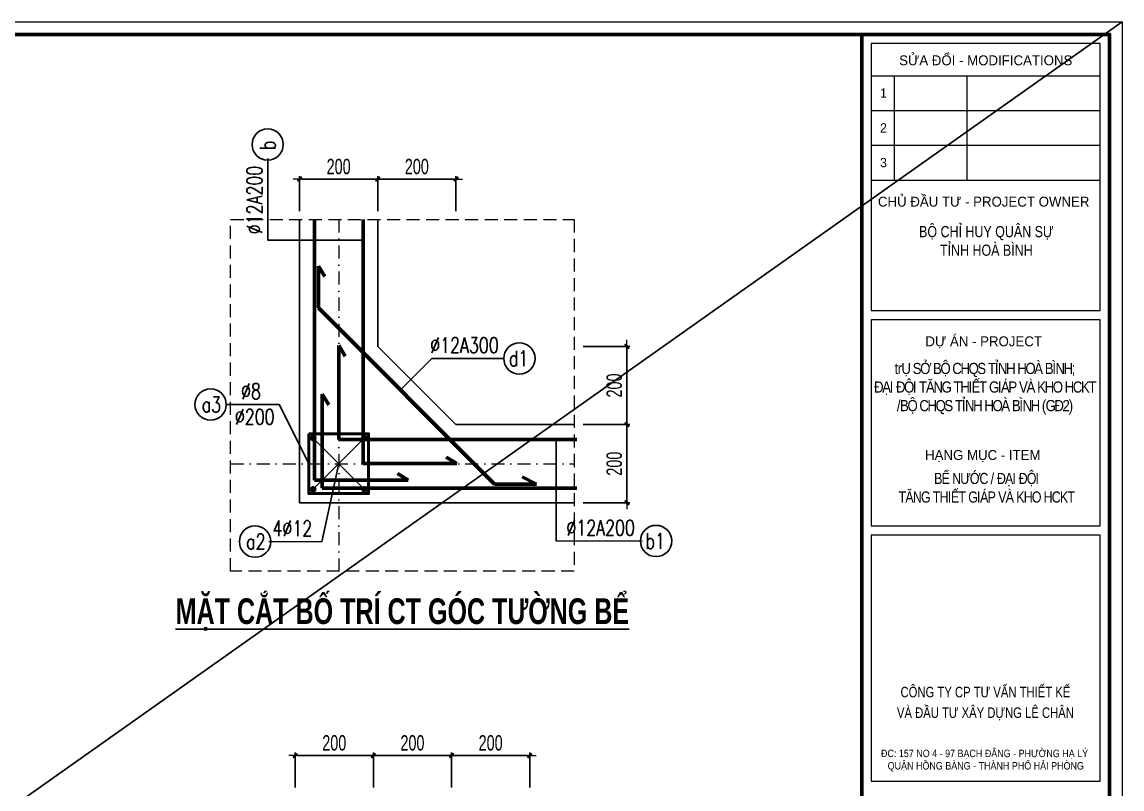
# Model space of a CAD drawing. Extents: x -192823 to 24985, y 78808 to 102574.
# Drawn here: x -75864 to -65313, y 95210 to 102568 of the extents above; entities that cross this region are included whole.
import ezdxf
from ezdxf.enums import TextEntityAlignment as Align

# ---------------------------------------------------------------- set-up
doc = ezdxf.new("R2010")
doc.units = 0
doc.header["$LTSCALE"] = 5
doc.header["$MEASUREMENT"] = 0
doc.header["$PDMODE"] = 3
doc.header["$PDSIZE"] = -5
doc.linetypes.add('DASHDOT', pattern=[1, 0.5, -0.25, 0, -0.25])
doc.linetypes.add('HIDDEN', pattern=[0.375, 0.25, -0.125])
doc.layers.get('0').update_dxf_attribs({"linetype": 'CONTINUOUS', "lineweight": 25})
doc.layers.get('DEFPOINTS').update_dxf_attribs({"linetype": 'CONTINUOUS', "lineweight": 9})
for name, color, linetype, lineweight in [('06', 6, 'CONTINUOUS', 40), ('08. Net Text', 3, 'CONTINUOUS', 13), ('EG Net dam3', 1, 'CONTINUOUS', 60), ('EG Text2', 7, 'CONTINUOUS', 20), ('Khungten_LCDI', 7, 'CONTINUOUS', 25), ('KICHTHUOC', 167, 'CONTINUOUS', 15), ('LC Dim', 8, 'CONTINUOUS', 18), ('LC ISO', 153, 'CONTINUOUS', 13), ('LC MANH DUT', 35, 'HIDDEN', 5), ('LC Net thay', 7, 'CONTINUOUS', 25), ('LC Net truc', 79, 'DASHDOT', 13), ('LC Text1', 3, 'CONTINUOUS', 20), ('LC Text2', 7, 'CONTINUOUS', 25), ('Thep', 6, 'CONTINUOUS', 50)]:
    doc.layers.add(name, color=color, linetype=linetype, lineweight=lineweight)
doc.layers.add('KCS_Plotter', color=11, linetype='CONTINUOUS', plot=False)
doc.styles.add('EG 1', font='')
doc.styles.add('HOATBIF', font='hoatbif.shx', dxfattribs={"width": 0.7})
doc.styles.add('Khungten', font='', dxfattribs={"width": 0.9, "height": 5000})
doc.styles.add('LC 3', font='vnsimli.shx', dxfattribs={"width": 0.75})
doc.styles.add('LC3', font='', dxfattribs={"width": 0.8})
doc.styles.add('Text Khung Ten', font='')
doc.styles.add('Title', font='', dxfattribs={"width": 0.8})
doc.styles.get('EG 1').set_extended_font_data('.VnAvantH', bold=True)
doc.styles.get('Khungten').set_extended_font_data('.VnAvantH')
doc.styles.get('LC3').set_extended_font_data('.VnArialH', bold=True)
doc.styles.get('Text Khung Ten').set_extended_font_data('.VnAvantH')
doc.styles.get('Title').set_extended_font_data('.VnBlackH')
doc.dimstyles.new('1-100(1-50)', dxfattribs={"dimscale": 59, "dimtxt": 2.5, "dimasz": 0.35, "dimexe": 0.5, "dimexo": 0, "dimgap": 0.8, "dimtad": 1, "dimdec": 0, "dimzin": 0, "dimdsep": 46, "dimtxsty": 'HOATBIF', "dimblk1": 'DOT', "dimblk2": 'DOT', "dimsah": 1, "dimcen": -1, "dimdle": 1, "dimclrd": 256, "dimclre": 256, "dimclrt": 4, "dimadec": 3, "dimazin": 2, "dimtfac": 0.333333, "dimtdec": 0, "dimtix": 1, "dimtmove": 2, "dimatfit": 3, "dimldrblk": 'DOT', "dimfxl": 1, "dimtvp": 0.833333, "dimtolj": 1, "dimtzin": 0, "dimarcsym": 0})

# ---------------------------------------------------------------- blocks, each defined once
blk = doc.blocks.new('ha tang Nui Beo')
at = {"layer": 'DEFPOINTS', "lineweight": 0}
blk.add_lwpolyline([(-1200, -14850), (-1200, 14850), (40800, 14850), (40800, -14850)], close=True, dxfattribs=at)
at = {"layer": 'Khungten_LCDI', "color": 5, "lineweight": 60}
blk.add_line((36600, 14650), (36600, -14650), dxfattribs=at)
at = {"layer": 'Khungten_LCDI', "color": 5, "lineweight": 25}
blk.add_line((40600, -14650), (40600, 14650), dxfattribs=at)
at = {"layer": 'Khungten_LCDI', "color": 9, "lineweight": 15}
for p, q in [((36750, 13981), (40450, 13981)), ((37123, 13981), (37123, 12297)), ((38293, 13981), (38293, 12297)), ((36750, 13420), (40450, 13420)), ((36750, 12858), (40450, 12858)), ((36750, 12297), (40450, 12297))]:
    blk.add_line(p, q, dxfattribs=at)
at = {"layer": 'Khungten_LCDI', "color": 5, "lineweight": 60}
blk.add_lwpolyline([(0, -14650), (0, 14650), (40600, 14650), (40600, -14650)], close=True, dxfattribs=at)
at = {"layer": 'Khungten_LCDI', "color": 9, "lineweight": 15}
for points in [[(36750, 10190), (40450, 10190), (40450, 14500), (36750, 14500)], [(36750, 6712), (40450, 6712), (40450, 10040), (36750, 10040)], [(36750, 2587), (40450, 2587), (40450, 6562), (36750, 6562)]]:
    blk.add_lwpolyline(points, close=True, dxfattribs=at)
at = {"color": 7, "style": 'Khungten'}
for s, p in [('söa ®æi - modifications', (38600, 14151)), ('chñ ®Çu t\xad - project owner', (38566, 11868)), ('dù ¸n - project', (38566, 9612)), ('h¹ng môc - item', (38552, 7776))]:
    blk.add_text(s, height=160, dxfattribs=at).set_placement(p, align=Align.CENTER)
at = {"color": 7, "style": 'Title', "width": 0.8}
for s, p in [('c«ng ty cp t\xad vÊn thiÕt kÕ', (38594, 3942)), ('vµ ®Çu t\xad x©y dùng lª ch©n', (38594, 3609))]:
    blk.add_text(s, height=170, dxfattribs=at).set_placement(p, align=Align.CENTER)
at = {"color": 4, "char_height": 180, "attachment_point": 5, "style": 'Khungten'}
for s, insert, width in [('{\\f.VnArialH|b0|i0|c0|p34;\\W0.8;Bé CHØ HUY QU¢N Sù TØNH HOµ B×NH}', (38609, 11313), 2315.24), ('{\\f.VnArialH|b0|i0|c0|p34;\\W0.85;\\T0.85;tr\\fArial|b0|i0|c0|p34;Ụ SỞ BỘ CHQS TỈNH HOÀ BÌNH; \\PĐẠI ĐỘI TĂNG THIẾT GIÁP VÀ KHO HCKT\\P/BỘ CHQS TỈNH HOÀ BÌNH (GĐ2)}', (38582, 8927), 4307.88), ('{\\f.VnArialH|b0|i0|c0|p34;\\W0.8;\\T0.9;bÓ n\xadíc / §¹I §éI \\PT¡NG THIÕT GI¸P Vµ KHO HCKT }', (38609, 7326), 3885.22)]:
    blk.add_mtext(s, dxfattribs=dict(at, insert=insert, width=width))
at = {"color": 7, "insert": (38600, 3096), "char_height": 120, "attachment_point": 2, "style": 'Khungten'}
blk.add_mtext_dynamic_manual_height_columns('\\pxqc;®c: 157 no 4 - 97 b¹ch ®»ng - ph\xadêng h¹ lý   quËn hång bµng - thµnh phè h¶i phßng ', width=3421.65, gutter_width=25, heights=[0], dxfattribs=at)
at = {"color": 7, "style": 'Khungten', "width": 0.8}
for tag, p in [('REVISION', (39499, -10746)), ('NGAYHT', (39546, -11609))]:
    blk.add_attdef(tag, text='', height=200, dxfattribs=at).set_placement(p, align=Align.CENTER)
at = {"layer": '08. Net Text', "color": 7, "style": 'Text Khung Ten'}
blk.add_text('1', height=150, dxfattribs=at).set_placement((36892, 13627))
at = {"layer": '08. Net Text', "color": 7, "ltscale": 2, "style": 'Text Khung Ten'}
for s, p in [('2', (36892, 13065)), ('3', (36892, 12504))]:
    blk.add_text(s, height=150, dxfattribs=at).set_placement(p)
at = {"layer": 'LC Text1', "style": 'Title', "width": 1.485915}
for tag, p, p2 in [('TENBANVE1', (36913, -8886), (40339, -8886)), ('TENBANVE2', (36913, -9562), (40339, -9562))]:
    blk.add_attdef(tag, text='', height=250, dxfattribs=at).set_placement(p, p2, align=Align.FIT)
at = {"layer": 'LC Text1', "style": 'Title', "width": 0.7}
blk.add_attdef('SOBANVE', text='', height=250, dxfattribs=at).set_placement((39562, -13896), align=Align.CENTER)
blk = doc.blocks.new('thep1')
at = {"layer": '06'}
for p, q in [((-38369, -70304), (-38249, -70304)), ((-38351, -70262), (-38267, -70346)), ((-38351, -70346), (-38267, -70262)), ((-38309, -70244), (-38309, -70364))]:
    blk.add_line(p, q, dxfattribs=at)
blk.add_circle((-38309, -70304), 60, dxfattribs=at)
blk = doc.blocks.new('DOT')
at = {"layer": 'KICHTHUOC'}
blk.add_line((-3, 0), (3, 0), dxfattribs=at)
at = {"layer": 'KICHTHUOC', "color": 4}
blk.add_line((-1, -1), (1, 1), dxfattribs=at)
blk.add_lwpolyline([(0.5, 1), (-1, -0.5), (-0.5, -1), (1, 0.5)], close=True, dxfattribs=at)
blk = doc.blocks.new('*D501')
at = {"layer": 'DEFPOINTS', "color": 0, "transparency": 16777216}
for p in [(-70480, 98706), (-70062, 98706), (-70480, 97956)]:
    blk.add_point(p, dxfattribs=at)
at = {"layer": 'LC Dim', "lineweight": -2, "transparency": 16777216}
for p, q in [((-70480, 98706), (-70033, 98706)), ((-70062, 97977), (-70062, 98685)), ((-70480, 97956), (-70033, 97956))]:
    blk.add_line(p, q, dxfattribs=at)
at = {"layer": 'LC Dim', "lineweight": -2, "transparency": 16777216, "xscale": 20.65, "yscale": 20.65, "zscale": 20.65}
for p, rotation in [((-70062, 98706), 90), ((-70062, 97956), 270)]:
    blk.add_blockref('DOT', p, dxfattribs=dict(at, rotation=rotation))
at = {"layer": 'LC Dim', "color": 4, "transparency": 16777216, "insert": (-70183, 98331), "char_height": 147.5, "attachment_point": 5, "rotation": 90, "style": 'HOATBIF'}
blk.add_mtext('\\A1;200', dxfattribs=at)
blk = doc.blocks.new('*D502')
at = {"layer": 'DEFPOINTS', "color": 0, "transparency": 16777216}
for p in [(-70480, 99456), (-70062, 99456), (-70480, 98706)]:
    blk.add_point(p, dxfattribs=at)
at = {"layer": 'LC Dim', "lineweight": -2, "transparency": 16777216}
for p, q in [((-70480, 99456), (-70033, 99456)), ((-70062, 98727), (-70062, 99435)), ((-70480, 98706), (-70033, 98706))]:
    blk.add_line(p, q, dxfattribs=at)
at = {"layer": 'LC Dim', "lineweight": -2, "transparency": 16777216, "xscale": 20.65, "yscale": 20.65, "zscale": 20.65}
for p, rotation in [((-70062, 99456), 90), ((-70062, 98706), 270)]:
    blk.add_blockref('DOT', p, dxfattribs=dict(at, rotation=rotation))
at = {"layer": 'LC Dim', "color": 4, "transparency": 16777216, "insert": (-70183, 99081), "char_height": 147.5, "attachment_point": 5, "rotation": 90, "style": 'HOATBIF'}
blk.add_mtext('\\A1;200', dxfattribs=at)
blk = doc.blocks.new('*D503')
at = {"layer": 'DEFPOINTS', "color": 0, "transparency": 16777216}
for p in [(-72452, 101061), (-73202, 100754), (-72452, 100754)]:
    blk.add_point(p, dxfattribs=at)
at = {"layer": 'LC Dim', "lineweight": -2, "transparency": 16777216}
for p, q in [((-73202, 100754), (-73202, 101090)), ((-72452, 100754), (-72452, 101090)), ((-73181, 101061), (-72472, 101061))]:
    blk.add_line(p, q, dxfattribs=at)
at = {"layer": 'LC Dim', "lineweight": -2, "transparency": 16777216, "xscale": 20.65, "yscale": 20.65, "zscale": 20.65, "rotation": 180}
blk.add_blockref('DOT', (-73202, 101061), dxfattribs=at)
at = {"layer": 'LC Dim', "lineweight": -2, "transparency": 16777216, "xscale": 20.65, "yscale": 20.65, "zscale": 20.65}
blk.add_blockref('DOT', (-72452, 101061), dxfattribs=at)
at = {"layer": 'LC Dim', "color": 4, "transparency": 16777216, "insert": (-72827, 101181), "char_height": 147.5, "attachment_point": 5, "style": 'HOATBIF'}
blk.add_mtext('\\A1;200', dxfattribs=at)
blk = doc.blocks.new('*D504')
at = {"layer": 'DEFPOINTS', "color": 0, "transparency": 16777216}
for p in [(-71702, 101061), (-72452, 100754), (-71702, 100754)]:
    blk.add_point(p, dxfattribs=at)
at = {"layer": 'LC Dim', "lineweight": -2, "transparency": 16777216}
for p, q in [((-72452, 100754), (-72452, 101090)), ((-71702, 100754), (-71702, 101090)), ((-72431, 101061), (-71722, 101061))]:
    blk.add_line(p, q, dxfattribs=at)
at = {"layer": 'LC Dim', "lineweight": -2, "transparency": 16777216, "xscale": 20.65, "yscale": 20.65, "zscale": 20.65, "rotation": 180}
blk.add_blockref('DOT', (-72452, 101061), dxfattribs=at)
at = {"layer": 'LC Dim', "lineweight": -2, "transparency": 16777216, "xscale": 20.65, "yscale": 20.65, "zscale": 20.65}
blk.add_blockref('DOT', (-71702, 101061), dxfattribs=at)
at = {"layer": 'LC Dim', "color": 4, "transparency": 16777216, "insert": (-72077, 101181), "char_height": 147.5, "attachment_point": 5, "style": 'HOATBIF'}
blk.add_mtext('\\A1;200', dxfattribs=at)
blk = doc.blocks.new('TIEUDE1')
at = {"layer": 'EG Text2', "color": 7, "style": 'EG 1'}
blk.add_attdef('TIªU§Ò', text='', height=5, dxfattribs=at).set_placement((0, 0), align=Align.BOTTOM_CENTER)
blk.add_attdef('TL', text='', height=3, dxfattribs=at).set_placement((0, -2), align=Align.TOP_CENTER)
blk = doc.blocks.new('*D506')
at = {"layer": 'DEFPOINTS', "color": 0, "transparency": 16777216}
for p in [(-70994, 95531), (-71744, 95224), (-70994, 95224)]:
    blk.add_point(p, dxfattribs=at)
at = {"layer": 'LC Dim', "lineweight": -2, "transparency": 16777216}
for p, q in [((-71744, 95224), (-71744, 95561)), ((-71723, 95531), (-71014, 95531)), ((-70994, 95224), (-70994, 95561))]:
    blk.add_line(p, q, dxfattribs=at)
at = {"layer": 'LC Dim', "lineweight": -2, "transparency": 16777216, "xscale": 20.65, "yscale": 20.65, "zscale": 20.65, "rotation": 180}
blk.add_blockref('DOT', (-71744, 95531), dxfattribs=at)
at = {"layer": 'LC Dim', "lineweight": -2, "transparency": 16777216, "xscale": 20.65, "yscale": 20.65, "zscale": 20.65}
blk.add_blockref('DOT', (-70994, 95531), dxfattribs=at)
at = {"layer": 'LC Dim', "color": 4, "transparency": 16777216, "insert": (-71369, 95652), "char_height": 147.5, "attachment_point": 5, "style": 'HOATBIF'}
blk.add_mtext('\\A1;200', dxfattribs=at)
blk = doc.blocks.new('*D507')
at = {"layer": 'DEFPOINTS', "color": 0, "transparency": 16777216}
for p in [(-73244, 95531), (-73244, 95224), (-72494, 95224)]:
    blk.add_point(p, dxfattribs=at)
at = {"layer": 'LC Dim', "lineweight": -2, "transparency": 16777216}
for p, q in [((-73244, 95224), (-73244, 95561)), ((-72514, 95531), (-73223, 95531)), ((-72494, 95224), (-72494, 95561))]:
    blk.add_line(p, q, dxfattribs=at)
at = {"layer": 'LC Dim', "lineweight": -2, "transparency": 16777216, "xscale": 20.65, "yscale": 20.65, "zscale": 20.65, "rotation": 180}
blk.add_blockref('DOT', (-73244, 95531), dxfattribs=at)
at = {"layer": 'LC Dim', "lineweight": -2, "transparency": 16777216, "xscale": 20.65, "yscale": 20.65, "zscale": 20.65}
blk.add_blockref('DOT', (-72494, 95531), dxfattribs=at)
at = {"layer": 'LC Dim', "color": 4, "transparency": 16777216, "insert": (-72869, 95652), "char_height": 147.5, "attachment_point": 5, "style": 'HOATBIF'}
blk.add_mtext('\\A1;200', dxfattribs=at)
blk = doc.blocks.new('*D509')
at = {"layer": 'DEFPOINTS', "color": 0, "transparency": 16777216}
for p in [(-71744, 95531), (-72494, 95224), (-71744, 95224)]:
    blk.add_point(p, dxfattribs=at)
at = {"layer": 'LC Dim', "lineweight": -2, "transparency": 16777216}
for p, q in [((-72494, 95224), (-72494, 95561)), ((-72473, 95531), (-71764, 95531)), ((-71744, 95224), (-71744, 95561))]:
    blk.add_line(p, q, dxfattribs=at)
at = {"layer": 'LC Dim', "lineweight": -2, "transparency": 16777216, "xscale": 20.65, "yscale": 20.65, "zscale": 20.65, "rotation": 180}
blk.add_blockref('DOT', (-72494, 95531), dxfattribs=at)
at = {"layer": 'LC Dim', "lineweight": -2, "transparency": 16777216, "xscale": 20.65, "yscale": 20.65, "zscale": 20.65}
blk.add_blockref('DOT', (-71744, 95531), dxfattribs=at)
at = {"layer": 'LC Dim', "color": 4, "transparency": 16777216, "insert": (-72119, 95652), "char_height": 147.5, "attachment_point": 5, "style": 'HOATBIF'}
blk.add_mtext('\\A1;200', dxfattribs=at)

msp = doc.modelspace()

# ---------------------------------------------------------------- linework, layer by layer
at = {"layer": 'EG Net dam3'}
for p, q in [((-73059.9, 100674.1), (-73059.9, 98173.3)), ((-72593.1, 100674.1), (-72593.1, 98331.2)), ((-73021.5, 99826.9), (-73021.5, 100226.9)), ((-73021.5, 100226.9), (-72959.1, 100125.2)), ((-73021.5, 99826.9), (-71330.6, 98136)), ((-72826.3, 98564.4), (-72826.3, 99464.4)), ((-72826.3, 99464.4), (-72763.9, 99362.7)), ((-72984.2, 98097.6), (-72984.2, 98997.6)), ((-72984.2, 98997.6), (-72921.7, 98895.9)), ((-70542.4, 98564.4), (-72826.3, 98564.4)), ((-71693.1, 98331.2), (-71794.8, 98393.7)), ((-72593.1, 98331.2), (-71693.1, 98331.2)), ((-73059.9, 98173.3), (-72159.9, 98173.3)), ((-72159.9, 98173.3), (-72261.6, 98235.8)), ((-71330.6, 98136), (-70930.6, 98136)), ((-70930.6, 98136), (-71067.3, 98204.2)), ((-70542.4, 98097.6), (-72984.2, 98097.6))]:
    msp.add_line(p, q, dxfattribs=at)
at = {"layer": 'KCS_Plotter'}
msp.add_line((-90258.2, 84928.2), (-65312.7, 102568.2), dxfattribs=at)
at = {"layer": 'LC ISO'}
for p, q in [((-73072.5, 98085.5), (-72581.1, 98576.9)), ((-73072, 98576.9), (-72580.6, 98085.5))]:
    msp.add_line(p, q, dxfattribs=at)
at = {"layer": 'LC MANH DUT', "ltscale": 100}
msp.add_lwpolyline([(-73863, 100674.1), (-70567.2, 100674.1), (-70567.2, 97300.1), (-73863, 97300.1)], close=True, dxfattribs=at)
at = {"layer": 'LC Net thay'}
for p, q in [((-73201.5, 100674.1), (-73201.5, 97956)), ((-72451.5, 99456), (-72451.5, 100674.1)), ((-72451.5, 99456), (-71701.5, 98706)), ((-71701.5, 98706), (-70567.2, 98706)), ((-73201.5, 97956), (-70567.2, 97956))]:
    msp.add_line(p, q, dxfattribs=at)
at = {"layer": 'LC Net truc', "ltscale": 50}
for p, q in [((-72826.3, 100674.1), (-72826.3, 97300.1)), ((-73863, 98331), (-70567.2, 98331))]:
    msp.add_line(p, q, dxfattribs=at)
at = {"layer": 'LC Text2', "ltscale": 100}
for centre in [(-73507.8, 101392.4), (-71093.4, 99340.5), (-74055, 98898.5), (-73628.9, 97583.4), (-69782.1, 97589.4)]:
    msp.add_circle(centre, 150, dxfattribs=at)
at = {"layer": 'Thep'}
msp.add_lwpolyline([(-73113.6, 98618.5), (-72539, 98618.5), (-72539, 98043.9), (-73113.6, 98043.9)], close=True, dxfattribs=at)

# ---------------------------------------------------------------- block references
at = {"layer": 'LC Net thay', "xscale": 0.5939393785367624, "yscale": 0.5939393785367624, "zscale": 0.5939393785367624}
msp.add_blockref('ha tang Nui Beo', (-89545.4, 93748.2), dxfattribs=at)
at = {"layer": 'LC Text2'}
ref = msp.add_blockref('TIEUDE1', (-72215.7, 96719.1), dxfattribs=dict(at, xscale=50.00000000009664, yscale=50.00000000009664, zscale=50.00000000009664))
ref.add_attrib('TIªU§Ò', '%%UMÆT C¾T Bè TRÝ CT gãc T¦êNG BÓ', dxfattribs={"color": 7, "height": 246.221, "style": 'LC3', "width": 0.7}).set_placement((-72215.7, 96719.1), align=Align.BOTTOM_CENTER)
at = {"layer": 'Thep'}
for p, xscale, yscale, zscale, rotation in [((-47762.6, 112368.2), -0.3599999999860302, 0.3600000000558794, 0.36, 270), ((-97890.5, 112368.2), 0.3599999999860302, 0.3599999999860302, 0.3599999999860302, 90.00000000000001), ((-47762.6, 84293.7), 0.3599999999860302, 0.3599999999860302, 0.3599999999860302, 269.9999999999985), ((-97890, 84294.2), -0.3599999999860302, 0.3600000000558794, 0.36, 90.00000000000152)]:
    msp.add_blockref('thep1', p, dxfattribs=dict(at, xscale=xscale, yscale=yscale, zscale=zscale, rotation=rotation))

# ---------------------------------------------------------------- texts
at = {"layer": 'LC Text2', "ltscale": 100, "style": 'LC 3', "width": 0.75}
msp.add_text('b', height=148, rotation=90, dxfattribs=at).set_placement((-73507.8, 101384.9), align=Align.MIDDLE_CENTER)
at = {"layer": 'LC Text2', "linetype": 'ByBlock', "style": 'LC 3', "width": 0.75}
msp.add_text('%%C12A200', height=148, rotation=90, dxfattribs=at).set_placement((-73560.7, 100532.4))
for s, p in [('%%C12A300', (-71948.5, 99393.4)), ('%%C8', (-73762.8, 98951.4)), ('%%C200', (-73822.1, 98706.2)), ('4%%C12', (-73461, 97636.4)), ('%%C12A200', (-70642.1, 97642.3))]:
    msp.add_text(s, height=148, dxfattribs=at).set_placement(p)
at = {"layer": 'LC Text2', "ltscale": 100, "style": 'LC 3', "width": 0.75}
for s, p in [('d1', (-71101, 99340.5)), ('a3', (-74047.5, 98898.5)), ('a2', (-73621.4, 97583.4)), ('b1', (-69789.7, 97589.4))]:
    msp.add_text(s, height=148, dxfattribs=at).set_placement(p, align=Align.MIDDLE_CENTER)

# ---------------------------------------------------------------- dimensions: what is measured, and where the dimension line sits
at = {"layer": 'LC Dim'}
for base, p1, p2, picture, middle in [((-72451.5, 101060.5), (-73201.5, 100753.7), (-72451.5, 100753.7), '*D503', (-72826.5, 101181.5)), ((-71701.5, 101060.5), (-72451.5, 100753.7), (-71701.5, 100753.7), '*D504', (-72076.5, 101181.5)), ((-71743.6, 95531.2), (-72493.6, 95224.3), (-71743.6, 95224.3), '*D509', (-72118.6, 95652.1)), ((-70993.6, 95531.2), (-71743.6, 95224.3), (-70993.6, 95224.3), '*D506', (-71368.6, 95652.1))]:
    dim = msp.add_linear_dim(base=base, p1=p1, p2=p2, text='200', dimstyle='1-100(1-50)', override={"dimlfac": 0.333333}, dxfattribs=at)
    dim.commit()
    dim.dimension.update_dxf_attribs({"geometry": picture, "text_midpoint": middle})
for base, p1, p2, angle, picture, middle in [((-70062.5, 99456), (-70480.1, 98706), (-70480.1, 99456), 90, '*D502', (-70183.4, 99081)), ((-70062.5, 98706), (-70480.1, 97956), (-70480.1, 98706), 90, '*D501', (-70183.4, 98331)), ((-73243.6, 95531.2), (-72493.6, 95224.3), (-73243.6, 95224.3), 180, '*D507', (-72868.6, 95652.1))]:
    dim = msp.add_linear_dim(base=base, p1=p1, p2=p2, angle=angle, text='200', dimstyle='1-100(1-50)', override={"dimlfac": 0.333333}, dxfattribs=at)
    dim.commit()
    dim.dimension.update_dxf_attribs({"geometry": picture, "text_midpoint": middle})

# ---------------------------------------------------------------- leaders
at = {"layer": 'LC ISO'}
for points in [[(-72593.1, 100474.5), (-73506.7, 100474.5), (-73507.8, 101258.7)], [(-73059.9, 100474.5), (-73506.7, 100473.9)], [(-72233.7, 99039), (-71932.9, 99339.5), (-71243.4, 99340.5)], [(-73113.6, 98331.2), (-73397.9, 98897.4), (-73905, 98897.4)], [(-70741.9, 98564.4), (-70741.9, 97588.3), (-69915.9, 97589.4)], [(-72826.3, 98331.2), (-72988, 97582.3), (-73495.2, 97583.4)], [(-70741.9, 98097.6), (-70741.9, 97588.3)]]:
    msp.add_leader(points, dimstyle='1-100(1-50)', override={"dimasz": 0.25, "dimtad": 0}, dxfattribs=at)

doc.saveas('drawing.dxf')
